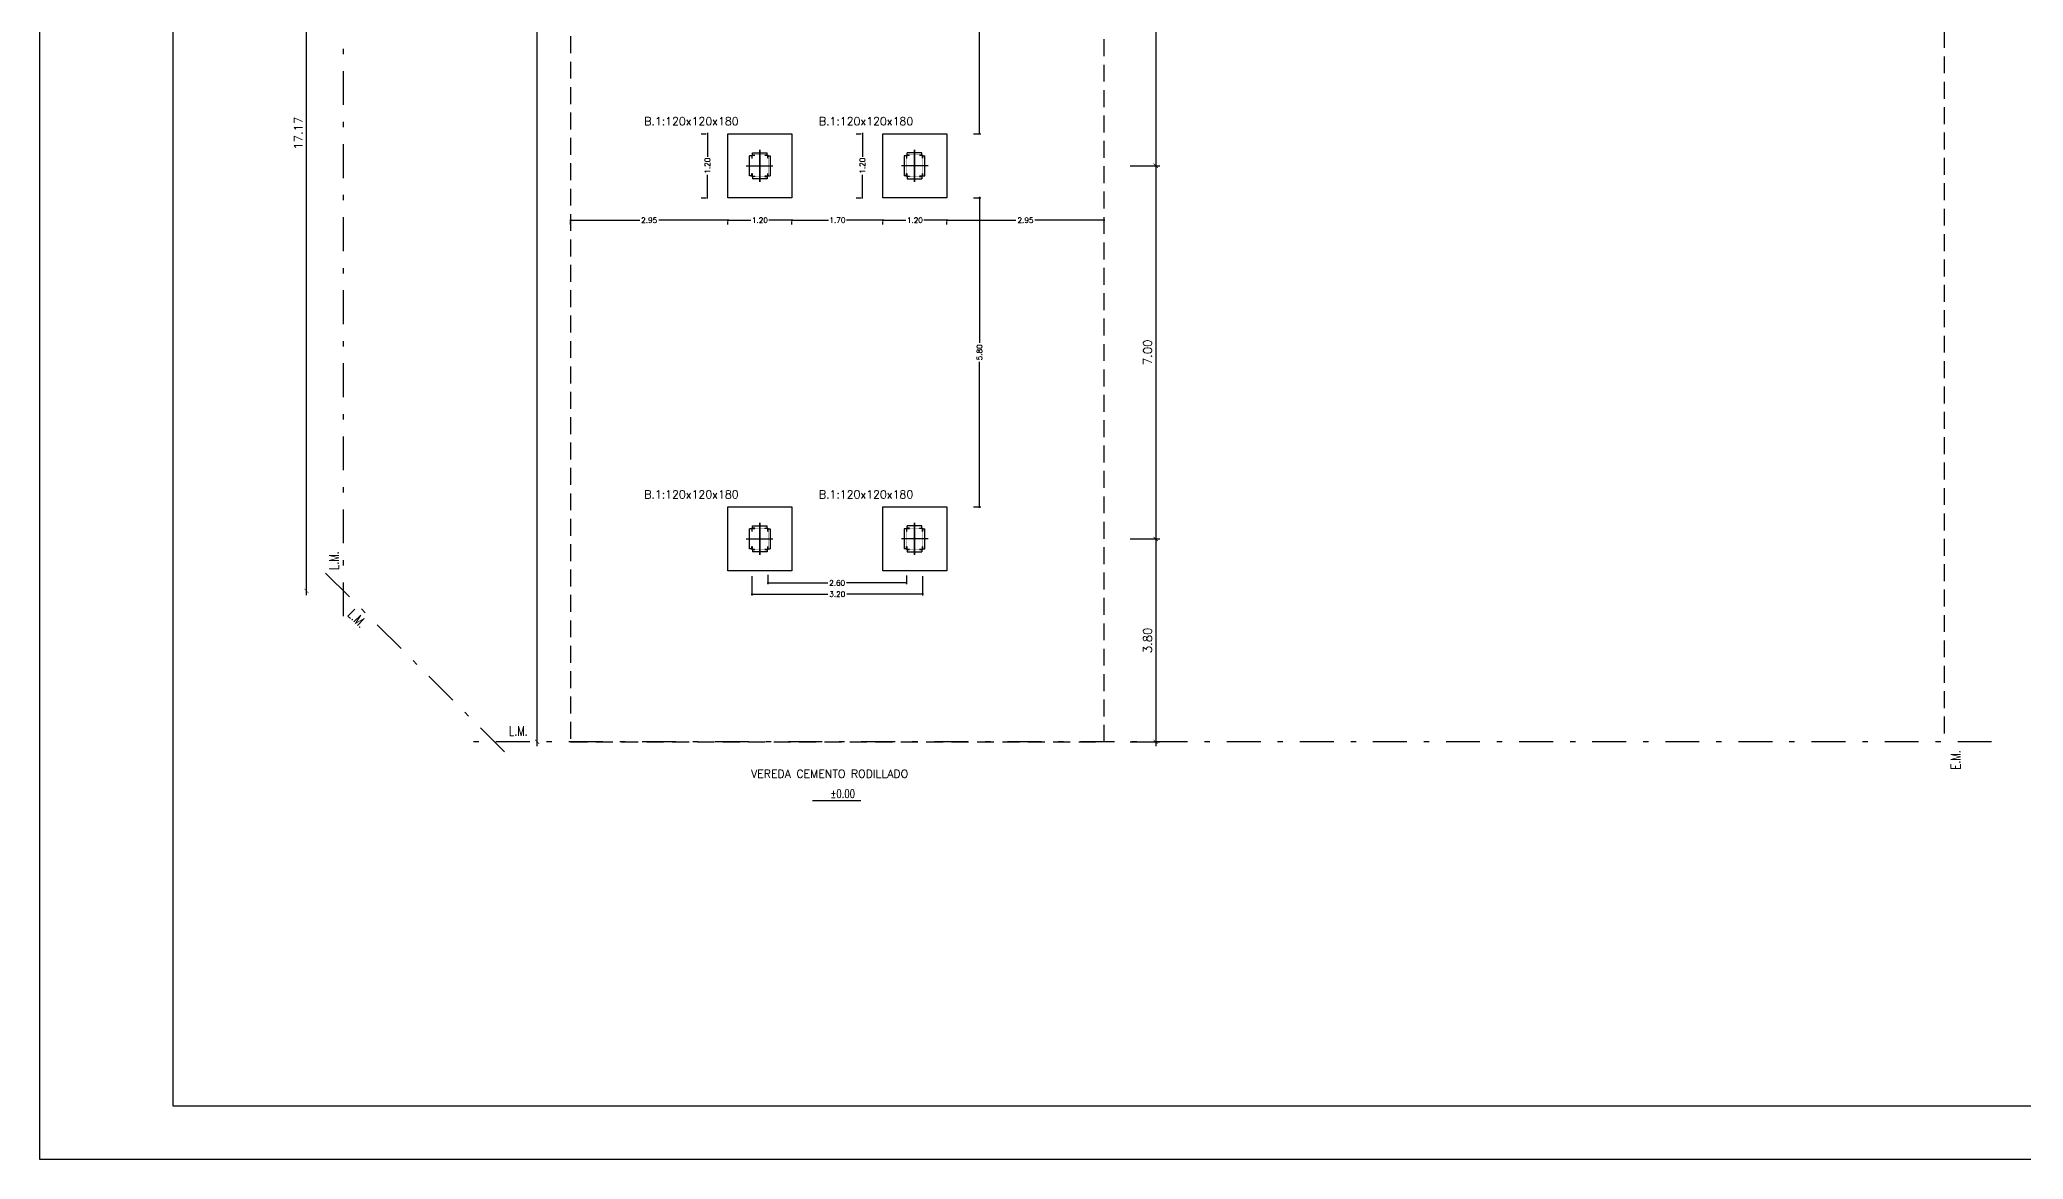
# Model space of a CAD drawing. Header units: millimetres. Extents: x 15 to 74, y 2 to 179.
# Drawn here: x 14.59 to 51.77, y 136.54 to 157.54 of the extents above; entities that cross this region are included whole.
import ezdxf

# ---------------------------------------------------------------- set-up
doc = ezdxf.new("R2010")
doc.units = ezdxf.units.MM
for name, pattern in [('DASHDOT', [25.4, 12.7, -6.35, 0, -6.35]), ('DASHED2', [9.525, 6.35, -3.175]), ('HIDDEN', [0.375, 0.25, -0.125])]:
    doc.linetypes.add(name, pattern=pattern)
for name, color, linetype in [('00-COTAS', 1, 'Continuous'), ('00-EJES', 2, 'DASHDOT'), ('00-NIVELES', 3, 'Continuous'), ('00-PROYECCION', 2, 'HIDDEN'), ('00-REFE', 2, 'Continuous'), ('00-TEXTO', 4, 'Continuous'), ('Cordones', 4, 'Continuous'), ('Diagonales', 12, 'Continuous'), ('Ejes Column', 5, 'Continuous'), ('ZAP-NERV', 5, 'Continuous')]:
    doc.layers.add(name, color=color, linetype=linetype)
doc.styles.add('COTAS', font='simplex.shx')
doc.styles.add('ROMANS', font='romans')
doc.dimstyles.new('cotas-100', dxfattribs={"dimscale": 0.8, "dimtxt": 0.2, "dimasz": 0.1, "dimexe": 0.1, "dimexo": 0.05, "dimgap": 0.09, "dimtad": 1, "dimzin": 0, "dimdsep": 46, "dimtxsty": 'COTAS', "dimblk": 'ARCHTICK', "dimblk1": 'ARCHTICK', "dimblk2": 'ARCHTICK', "dimsah": 1, "dimcen": 0.09, "dimdle": 0.1, "dimse1": 1, "dimclrd": 1, "dimclre": 1, "dimclrt": 2, "dimadec": 0, "dimazin": 0, "dimtfac": 1, "dimtofl": 0, "dimtmove": 1, "dimatfit": 3, "dimldrblk": 'ARCHTICK', "dimfxl": 1, "dimtolj": 1, "dimtzin": 0, "dimarcsym": 0})
doc.dimstyles.new('COTAS01', dxfattribs={"dimscale": 0.5, "dimtxt": 0.2, "dimasz": 0.05, "dimexe": 0.05, "dimexo": 1, "dimgap": 0.05, "dimtad": 0, "dimzin": 0, "dimdsep": 46, "dimtxsty": 'COTAS', "dimblk1": 'ARCHTICK', "dimblk2": 'ARCHTICK', "dimsah": 1, "dimcen": 0.05, "dimdle": 0.03, "dimclrd": 1, "dimclre": 1, "dimclrt": 2, "dimadec": 0, "dimazin": 0, "dimtfac": 1, "dimtofl": 0, "dimtmove": 0, "dimatfit": 3, "dimldrblk": 'ARCHTICK', "dimfxl": 1, "dimtolj": 1, "dimtzin": 0, "dimarcsym": 0})

# ---------------------------------------------------------------- blocks, each defined once
blk = doc.blocks.new('_ARCHTICK')
at = {"color": 0, "linetype": 'ByBlock', "const_width": 0.15}
blk.add_lwpolyline([(-0.5, -0.5), (0.5, 0.5)], dxfattribs=at)
blk = doc.blocks.new('*D111')
at = {"layer": 'DEFPOINTS', "color": 0, "transparency": 16777216}
for p in [(34.536, 148.176), (34.536, 144.371), (35.504, 144.371)]:
    blk.add_point(p, dxfattribs=at)
at = {"layer": 'Diagonales', "color": 1, "lineweight": -2, "transparency": 16777216}
for p, q in [((35.024, 148.176), (35.584, 148.176)), ((35.504, 148.256), (35.504, 144.291)), ((35.024, 144.371), (35.584, 144.371))]:
    blk.add_line(p, q, dxfattribs=at)
at = {"layer": 'Diagonales', "color": 1, "lineweight": -2, "transparency": 16777216, "xscale": 0.08000000000000002, "yscale": 0.08000000000000002, "zscale": 0.08000000000000002}
for p, rotation in [((35.504, 148.176), 90), ((35.504, 144.371), 270)]:
    blk.add_blockref('_ARCHTICK', p, dxfattribs=dict(at, rotation=rotation))
at = {"layer": 'Diagonales', "color": 2, "transparency": 16777216, "insert": (35.352, 146.274), "char_height": 0.16, "attachment_point": 5, "rotation": 90, "style": 'COTAS'}
blk.add_mtext('\\A1;3.80', dxfattribs=at)
blk = doc.blocks.new('*D112')
at = {"color": 1, "lineweight": -2, "transparency": 16777216}
for p, q in [((24.496, 174.371), (23.832, 174.371)), ((23.912, 144.291), (23.912, 174.451))]:
    blk.add_line(p, q, dxfattribs=at)
at = {"layer": 'DEFPOINTS', "color": 0, "transparency": 16777216}
for p in [(23.912, 174.371), (24.536, 174.371), (26.536, 144.371)]:
    blk.add_point(p, dxfattribs=at)
at = {"color": 1, "lineweight": -2, "transparency": 16777216, "xscale": 0.08000000000000002, "yscale": 0.08000000000000002, "zscale": 0.08000000000000002}
for p, rotation in [((23.912, 174.371), 90), ((23.912, 144.371), 270)]:
    blk.add_blockref('_ARCHTICK', p, dxfattribs=dict(at, rotation=rotation))
at = {"color": 2, "transparency": 16777216, "insert": (23.76, 159.371), "char_height": 0.16, "attachment_point": 5, "rotation": 90, "style": 'COTAS'}
blk.add_mtext('\\A1;30.00', dxfattribs=at)
blk = doc.blocks.new('_Dot')
at = {"color": 0, "linetype": 'ByBlock', "lineweight": -2}
blk.add_line((-0.5, 0), (-1, 0), dxfattribs=at)
at = {"color": 0, "linetype": 'ByBlock', "const_width": 0.5}
blk.add_lwpolyline([(-0.25, 0, 1), (0.25, 0, 1)], format="xyb", close=True, dxfattribs=at)
blk = doc.blocks.new('DOT')
at = {"layer": 'ZAP-NERV', "color": 0, "linetype": 'ByBlock'}
blk.add_line((-0.5, 0), (-1, 0), dxfattribs=at)
at = {"layer": 'ZAP-NERV', "color": 0, "linetype": 'ByBlock', "const_width": 0.5}
blk.add_lwpolyline([(-0.25, 0, 1), (0.25, 0, 1)], format="xyb", close=True, dxfattribs=at)
blk = doc.blocks.new('*D121')
at = {"layer": 'DEFPOINTS', "color": 0, "transparency": 16777216}
for p in [(27.936, 147.976), (31.136, 147.976), (31.136, 147.142)]:
    blk.add_point(p, dxfattribs=at)
at = {"layer": 'Diagonales', "color": 1, "lineweight": -2, "transparency": 16777216}
for p, q in [((27.936, 147.476), (27.936, 147.117)), ((31.136, 147.476), (31.136, 147.117)), ((27.921, 147.142), (29.359, 147.142)), ((31.151, 147.142), (29.714, 147.142))]:
    blk.add_line(p, q, dxfattribs=at)
at = {"layer": 'Diagonales', "color": 1, "lineweight": -2, "transparency": 16777216, "xscale": 0.025, "yscale": 0.025, "zscale": 0.025, "rotation": 180}
blk.add_blockref('_ARCHTICK', (27.936, 147.142), dxfattribs=at)
at = {"layer": 'Diagonales', "color": 1, "lineweight": -2, "transparency": 16777216, "xscale": 0.025, "yscale": 0.025, "zscale": 0.025}
blk.add_blockref('_ARCHTICK', (31.136, 147.142), dxfattribs=at)
at = {"layer": 'Diagonales', "color": 2, "transparency": 16777216, "insert": (29.536, 147.142), "char_height": 0.1, "attachment_point": 5, "style": 'COTAS'}
blk.add_mtext('\\A1;3.20', dxfattribs=at)
blk = doc.blocks.new('*D113')
at = {"layer": '00-COTAS', "color": 1, "lineweight": -2, "transparency": 16777216}
for p, q in [((20.242, 164.371), (19.508, 164.371)), ((19.588, 147.121), (19.588, 164.451))]:
    blk.add_line(p, q, dxfattribs=at)
at = {"layer": 'DEFPOINTS', "color": 0, "transparency": 16777216}
for p in [(19.588, 164.371), (20.282, 164.371), (20.282, 147.201)]:
    blk.add_point(p, dxfattribs=at)
at = {"layer": '00-COTAS', "color": 1, "lineweight": -2, "transparency": 16777216, "xscale": 0.08000000000000002, "yscale": 0.08000000000000002, "zscale": 0.08000000000000002}
for p, rotation in [((19.588, 164.371), 90), ((19.588, 147.201), 270)]:
    blk.add_blockref('_ARCHTICK', p, dxfattribs=dict(at, rotation=rotation))
at = {"layer": '00-COTAS', "color": 2, "transparency": 16777216, "insert": (19.436, 155.786), "char_height": 0.16, "attachment_point": 5, "rotation": 90, "style": 'COTAS'}
blk.add_mtext('\\A1;17.17', dxfattribs=at)
blk = doc.blocks.new('*D114')
at = {"layer": 'DEFPOINTS', "color": 0, "transparency": 16777216}
for p in [(34.536, 155.176), (34.536, 148.176), (35.504, 148.176)]:
    blk.add_point(p, dxfattribs=at)
at = {"layer": 'Diagonales', "color": 1, "lineweight": -2, "transparency": 16777216}
for p, q in [((35.024, 155.176), (35.584, 155.176)), ((35.504, 155.256), (35.504, 148.096)), ((35.024, 148.176), (35.584, 148.176))]:
    blk.add_line(p, q, dxfattribs=at)
at = {"layer": 'Diagonales', "color": 1, "lineweight": -2, "transparency": 16777216, "xscale": 0.08000000000000002, "yscale": 0.08000000000000002, "zscale": 0.08000000000000002}
for p, rotation in [((35.504, 155.176), 90), ((35.504, 148.176), 270)]:
    blk.add_blockref('_ARCHTICK', p, dxfattribs=dict(at, rotation=rotation))
at = {"layer": 'Diagonales', "color": 2, "transparency": 16777216, "insert": (35.352, 151.676), "char_height": 0.16, "attachment_point": 5, "rotation": 90, "style": 'COTAS'}
blk.add_mtext('\\A1;7.00', dxfattribs=at)
blk = doc.blocks.new('*D115')
at = {"layer": 'DEFPOINTS', "color": 0, "transparency": 16777216}
for p in [(34.536, 162.176), (34.536, 155.176), (35.504, 155.176)]:
    blk.add_point(p, dxfattribs=at)
at = {"layer": 'Diagonales', "color": 1, "lineweight": -2, "transparency": 16777216}
for p, q in [((35.024, 162.176), (35.584, 162.176)), ((35.504, 162.256), (35.504, 155.096)), ((35.024, 155.176), (35.584, 155.176))]:
    blk.add_line(p, q, dxfattribs=at)
at = {"layer": 'Diagonales', "color": 1, "lineweight": -2, "transparency": 16777216, "xscale": 0.08000000000000002, "yscale": 0.08000000000000002, "zscale": 0.08000000000000002}
for p, rotation in [((35.504, 162.176), 90), ((35.504, 155.176), 270)]:
    blk.add_blockref('_ARCHTICK', p, dxfattribs=dict(at, rotation=rotation))
at = {"layer": 'Diagonales', "color": 2, "transparency": 16777216, "insert": (35.352, 158.676), "char_height": 0.16, "attachment_point": 5, "rotation": 90, "style": 'COTAS'}
blk.add_mtext('\\A1;7.00', dxfattribs=at)
blk = doc.blocks.new('*D124')
at = {"layer": 'DEFPOINTS', "color": 0, "transparency": 16777216}
for p in [(27.486, 154.576), (28.686, 154.576), (28.686, 154.154)]:
    blk.add_point(p, dxfattribs=at)
at = {"layer": 'Diagonales', "color": 1, "lineweight": -2, "transparency": 16777216}
for p, q in [((27.471, 154.154), (27.919, 154.154)), ((27.486, 154.076), (27.486, 154.129)), ((28.701, 154.154), (28.254, 154.154)), ((28.686, 154.076), (28.686, 154.129))]:
    blk.add_line(p, q, dxfattribs=at)
at = {"layer": 'Diagonales', "color": 1, "lineweight": -2, "transparency": 16777216, "xscale": 0.025, "yscale": 0.025, "zscale": 0.025, "rotation": 180}
blk.add_blockref('_ARCHTICK', (27.486, 154.154), dxfattribs=at)
at = {"layer": 'Diagonales', "color": 1, "lineweight": -2, "transparency": 16777216, "xscale": 0.025, "yscale": 0.025, "zscale": 0.025}
blk.add_blockref('_ARCHTICK', (28.686, 154.154), dxfattribs=at)
at = {"layer": 'Diagonales', "color": 2, "transparency": 16777216, "insert": (28.086, 154.154), "char_height": 0.1, "attachment_point": 5, "style": 'COTAS'}
blk.add_mtext('\\A1;1.20', dxfattribs=at)
blk = doc.blocks.new('*D125')
at = {"layer": 'DEFPOINTS', "color": 0, "transparency": 16777216}
for p in [(27.486, 155.776), (27.102, 154.576), (27.486, 154.576)]:
    blk.add_point(p, dxfattribs=at)
at = {"layer": 'Diagonales', "color": 1, "lineweight": -2, "transparency": 16777216}
for p, q in [((26.986, 155.776), (27.077, 155.776)), ((27.102, 155.791), (27.102, 155.344)), ((27.102, 154.561), (27.102, 155.008)), ((26.986, 154.576), (27.077, 154.576))]:
    blk.add_line(p, q, dxfattribs=at)
at = {"layer": 'Diagonales', "color": 1, "lineweight": -2, "transparency": 16777216, "xscale": 0.025, "yscale": 0.025, "zscale": 0.025}
for p, rotation in [((27.102, 155.776), 90), ((27.102, 154.576), 270)]:
    blk.add_blockref('_ARCHTICK', p, dxfattribs=dict(at, rotation=rotation))
at = {"layer": 'Diagonales', "color": 2, "transparency": 16777216, "insert": (27.102, 155.176), "char_height": 0.1, "attachment_point": 5, "rotation": 90, "style": 'COTAS'}
blk.add_mtext('\\A1;1.20', dxfattribs=at)
blk = doc.blocks.new('*D126')
at = {"layer": 'DEFPOINTS', "color": 0, "transparency": 16777216}
for p in [(30.391, 154.576), (31.591, 154.576), (31.591, 154.154)]:
    blk.add_point(p, dxfattribs=at)
at = {"layer": 'Diagonales', "color": 1, "lineweight": -2, "transparency": 16777216}
for p, q in [((30.376, 154.154), (30.823, 154.154)), ((30.391, 154.076), (30.391, 154.129)), ((31.606, 154.154), (31.159, 154.154)), ((31.591, 154.076), (31.591, 154.129))]:
    blk.add_line(p, q, dxfattribs=at)
at = {"layer": 'Diagonales', "color": 1, "lineweight": -2, "transparency": 16777216, "xscale": 0.025, "yscale": 0.025, "zscale": 0.025, "rotation": 180}
blk.add_blockref('_ARCHTICK', (30.391, 154.154), dxfattribs=at)
at = {"layer": 'Diagonales', "color": 1, "lineweight": -2, "transparency": 16777216, "xscale": 0.025, "yscale": 0.025, "zscale": 0.025}
blk.add_blockref('_ARCHTICK', (31.591, 154.154), dxfattribs=at)
at = {"layer": 'Diagonales', "color": 2, "transparency": 16777216, "insert": (30.991, 154.154), "char_height": 0.1, "attachment_point": 5, "style": 'COTAS'}
blk.add_mtext('\\A1;1.20', dxfattribs=at)
blk = doc.blocks.new('*D127')
at = {"layer": 'DEFPOINTS', "color": 0, "transparency": 16777216}
for p in [(30.391, 155.776), (30.007, 154.576), (30.391, 154.576)]:
    blk.add_point(p, dxfattribs=at)
at = {"layer": 'Diagonales', "color": 1, "lineweight": -2, "transparency": 16777216}
for p, q in [((29.891, 155.776), (29.982, 155.776)), ((30.007, 155.791), (30.007, 155.344)), ((30.007, 154.561), (30.007, 155.008)), ((29.891, 154.576), (29.982, 154.576))]:
    blk.add_line(p, q, dxfattribs=at)
at = {"layer": 'Diagonales', "color": 1, "lineweight": -2, "transparency": 16777216, "xscale": 0.025, "yscale": 0.025, "zscale": 0.025}
for p, rotation in [((30.007, 155.776), 90), ((30.007, 154.576), 270)]:
    blk.add_blockref('_ARCHTICK', p, dxfattribs=dict(at, rotation=rotation))
at = {"layer": 'Diagonales', "color": 2, "transparency": 16777216, "insert": (30.007, 155.176), "char_height": 0.1, "attachment_point": 5, "rotation": 90, "style": 'COTAS'}
blk.add_mtext('\\A1;1.20', dxfattribs=at)
blk = doc.blocks.new('*D143')
at = {"layer": 'DEFPOINTS', "color": 0, "transparency": 16777216}
for p in [(24.536, 154.576), (27.486, 154.576), (24.536, 154.154)]:
    blk.add_point(p, dxfattribs=at)
at = {"layer": 'Diagonales', "color": 1, "lineweight": -2, "transparency": 16777216}
for p, q in [((24.521, 154.154), (25.834, 154.154)), ((24.536, 154.076), (24.536, 154.129)), ((27.501, 154.154), (26.189, 154.154)), ((27.486, 154.076), (27.486, 154.129))]:
    blk.add_line(p, q, dxfattribs=at)
at = {"layer": 'Diagonales', "color": 1, "lineweight": -2, "transparency": 16777216, "xscale": 0.025, "yscale": 0.025, "zscale": 0.025, "rotation": 180}
blk.add_blockref('_ARCHTICK', (24.536, 154.154), dxfattribs=at)
at = {"layer": 'Diagonales', "color": 1, "lineweight": -2, "transparency": 16777216, "xscale": 0.025, "yscale": 0.025, "zscale": 0.025}
blk.add_blockref('_ARCHTICK', (27.486, 154.154), dxfattribs=at)
at = {"layer": 'Diagonales', "color": 2, "transparency": 16777216, "insert": (26.011, 154.154), "char_height": 0.1, "attachment_point": 5, "style": 'COTAS'}
blk.add_mtext('\\A1;2.95', dxfattribs=at)
blk = doc.blocks.new('*D142')
at = {"layer": 'DEFPOINTS', "color": 0, "transparency": 16777216}
for p in [(28.686, 154.576), (30.391, 154.576), (30.391, 154.154)]:
    blk.add_point(p, dxfattribs=at)
at = {"layer": 'Diagonales', "color": 1, "lineweight": -2, "transparency": 16777216}
for p, q in [((28.671, 154.154), (29.371, 154.154)), ((28.686, 154.076), (28.686, 154.129)), ((30.406, 154.154), (29.707, 154.154)), ((30.391, 154.076), (30.391, 154.129))]:
    blk.add_line(p, q, dxfattribs=at)
at = {"layer": 'Diagonales', "color": 1, "lineweight": -2, "transparency": 16777216, "xscale": 0.025, "yscale": 0.025, "zscale": 0.025, "rotation": 180}
blk.add_blockref('_ARCHTICK', (28.686, 154.154), dxfattribs=at)
at = {"layer": 'Diagonales', "color": 1, "lineweight": -2, "transparency": 16777216, "xscale": 0.025, "yscale": 0.025, "zscale": 0.025}
blk.add_blockref('_ARCHTICK', (30.391, 154.154), dxfattribs=at)
at = {"layer": 'Diagonales', "color": 2, "transparency": 16777216, "insert": (29.539, 154.154), "char_height": 0.1, "attachment_point": 5, "style": 'COTAS'}
blk.add_mtext('\\A1;1.70', dxfattribs=at)
blk = doc.blocks.new('*D144')
at = {"layer": 'DEFPOINTS', "color": 0, "transparency": 16777216}
for p in [(31.591, 154.576), (34.536, 154.576), (34.536, 154.154)]:
    blk.add_point(p, dxfattribs=at)
at = {"layer": 'Diagonales', "color": 1, "lineweight": -2, "transparency": 16777216}
for p, q in [((31.576, 154.154), (32.886, 154.154)), ((31.591, 154.076), (31.591, 154.129)), ((34.551, 154.154), (33.241, 154.154)), ((34.536, 154.076), (34.536, 154.129))]:
    blk.add_line(p, q, dxfattribs=at)
at = {"layer": 'Diagonales', "color": 1, "lineweight": -2, "transparency": 16777216, "xscale": 0.025, "yscale": 0.025, "zscale": 0.025, "rotation": 180}
blk.add_blockref('_ARCHTICK', (31.591, 154.154), dxfattribs=at)
at = {"layer": 'Diagonales', "color": 1, "lineweight": -2, "transparency": 16777216, "xscale": 0.025, "yscale": 0.025, "zscale": 0.025}
blk.add_blockref('_ARCHTICK', (34.536, 154.154), dxfattribs=at)
at = {"layer": 'Diagonales', "color": 2, "transparency": 16777216, "insert": (33.064, 154.154), "char_height": 0.1, "attachment_point": 5, "style": 'COTAS'}
blk.add_mtext('\\A1;2.95', dxfattribs=at)
blk = doc.blocks.new('*D145')
at = {"layer": 'DEFPOINTS', "color": 0, "transparency": 16777216}
for p in [(28.236, 148.004), (30.833, 147.989), (30.833, 147.351)]:
    blk.add_point(p, dxfattribs=at)
at = {"layer": 'Diagonales', "color": 1, "lineweight": -2, "transparency": 16777216}
for p, q in [((28.221, 147.351), (29.357, 147.351)), ((28.236, 147.504), (28.236, 147.326)), ((30.848, 147.351), (29.712, 147.351)), ((30.833, 147.489), (30.833, 147.326))]:
    blk.add_line(p, q, dxfattribs=at)
at = {"layer": 'Diagonales', "color": 1, "lineweight": -2, "transparency": 16777216, "xscale": 0.025, "yscale": 0.025, "zscale": 0.025, "rotation": 180}
blk.add_blockref('_ARCHTICK', (28.236, 147.351), dxfattribs=at)
at = {"layer": 'Diagonales', "color": 1, "lineweight": -2, "transparency": 16777216, "xscale": 0.025, "yscale": 0.025, "zscale": 0.025}
blk.add_blockref('_ARCHTICK', (30.833, 147.351), dxfattribs=at)
at = {"layer": 'Diagonales', "color": 2, "transparency": 16777216, "insert": (29.535, 147.351), "char_height": 0.1, "attachment_point": 5, "style": 'COTAS'}
blk.add_mtext('\\A1;2.60', dxfattribs=at)
blk = doc.blocks.new('*D146')
at = {"layer": 'DEFPOINTS', "color": 0, "transparency": 16777216}
for p in [(31.591, 154.576), (32.202, 154.576), (31.591, 148.776)]:
    blk.add_point(p, dxfattribs=at)
at = {"layer": 'Diagonales', "color": 1, "lineweight": -2, "transparency": 16777216}
for p, q in [((32.091, 154.576), (32.227, 154.576)), ((32.202, 154.591), (32.202, 151.853)), ((32.202, 148.761), (32.202, 151.499)), ((32.091, 148.776), (32.227, 148.776))]:
    blk.add_line(p, q, dxfattribs=at)
at = {"layer": 'Diagonales', "color": 1, "lineweight": -2, "transparency": 16777216, "xscale": 0.025, "yscale": 0.025, "zscale": 0.025}
for p, rotation in [((32.202, 154.576), 90), ((32.202, 148.776), 270)]:
    blk.add_blockref('_ARCHTICK', p, dxfattribs=dict(at, rotation=rotation))
at = {"layer": 'Diagonales', "color": 2, "transparency": 16777216, "insert": (32.202, 151.676), "char_height": 0.1, "attachment_point": 5, "rotation": 90, "style": 'COTAS'}
blk.add_mtext('\\A1;5.80', dxfattribs=at)
blk = doc.blocks.new('*D147')
at = {"layer": 'DEFPOINTS', "color": 0, "transparency": 16777216}
for p in [(31.591, 161.576), (32.202, 161.576), (31.591, 155.776)]:
    blk.add_point(p, dxfattribs=at)
at = {"layer": 'Diagonales', "color": 1, "lineweight": -2, "transparency": 16777216}
for p, q in [((32.091, 161.576), (32.227, 161.576)), ((32.202, 161.591), (32.202, 158.853)), ((32.202, 155.761), (32.202, 158.499)), ((32.091, 155.776), (32.227, 155.776))]:
    blk.add_line(p, q, dxfattribs=at)
at = {"layer": 'Diagonales', "color": 1, "lineweight": -2, "transparency": 16777216, "xscale": 0.025, "yscale": 0.025, "zscale": 0.025}
for p, rotation in [((32.202, 161.576), 90), ((32.202, 155.776), 270)]:
    blk.add_blockref('_ARCHTICK', p, dxfattribs=dict(at, rotation=rotation))
at = {"layer": 'Diagonales', "color": 2, "transparency": 16777216, "insert": (32.202, 158.676), "char_height": 0.1, "attachment_point": 5, "rotation": 90, "style": 'COTAS'}
blk.add_mtext('\\A1;5.80', dxfattribs=at)

msp = doc.modelspace()

# ---------------------------------------------------------------- linework, layer by layer
at = {"color": 1}
msp.add_lwpolyline([(73.988, 178.541), (73.988, 136.541), (14.588, 136.541), (14.588, 178.541)], close=True, dxfattribs=at)
at = {"color": 7}
msp.add_lwpolyline([(17.088, 177.541), (72.988, 177.541), (72.988, 137.541), (17.088, 137.541)], close=True, dxfattribs=at)
at = {"layer": '00-EJES', "linetype": 'DASHDOT', "ltscale": 0.05}
msp.add_line((51.172, 144.371), (22.636, 144.371), dxfattribs=at)
for points in [[(20.282, 146.725), (20.282, 165.644)], [(19.945, 147.537), (23.448, 144.035)]]:
    msp.add_lwpolyline(points, dxfattribs=at)
at = {"layer": '00-NIVELES', "linetype": 'ByBlock'}
msp.add_line((29.073, 143.271), (29.979, 143.271), dxfattribs=at)
at = {"layer": '00-PROYECCION', "color": 8, "linetype": 'DASHED2', "ltscale": 0.05}
for p, q in [((24.536, 174.272), (24.536, 144.371)), ((34.536, 144.371), (34.536, 174.272)), ((24.536, 144.371), (34.536, 144.371))]:
    msp.add_line(p, q, dxfattribs=at)
at = {"layer": '00-PROYECCION', "color": 4, "linetype": 'DASHED2', "ltscale": 0.05}
msp.add_line((50.282, 164.371), (50.282, 144.371), dxfattribs=at)
at = {"layer": 'Cordones'}
for points in [[(27.936, 155.319), (27.937, 155.319, 0.414214), (27.941, 155.323), (27.941, 155.363, -0.414214), (27.949, 155.371), (27.99, 155.371, 0.414214), (27.994, 155.375), (27.994, 155.376), (27.936, 155.376)], [(27.936, 155.033), (27.937, 155.033, -0.414214), (27.941, 155.029), (27.941, 154.989, 0.414214), (27.949, 154.981), (27.99, 154.981, -0.414214), (27.994, 154.977), (27.994, 154.976), (27.936, 154.976)], [(28.236, 155.319), (28.236, 155.319, -0.414214), (28.232, 155.323), (28.232, 155.363, 0.414214), (28.224, 155.371), (28.183, 155.371, -0.414214), (28.179, 155.375), (28.179, 155.376), (28.236, 155.376)], [(28.236, 155.033), (28.236, 155.033, 0.414214), (28.232, 155.029), (28.232, 154.989, -0.414214), (28.224, 154.981), (28.183, 154.981, 0.414214), (28.179, 154.977), (28.179, 154.976), (28.236, 154.976)], [(30.836, 155.319), (30.837, 155.319, 0.414214), (30.841, 155.323), (30.841, 155.363, -0.414214), (30.849, 155.371), (30.889, 155.371, 0.414214), (30.893, 155.375), (30.893, 155.376), (30.836, 155.376)], [(30.836, 155.033), (30.837, 155.033, -0.414214), (30.841, 155.029), (30.841, 154.989, 0.414214), (30.849, 154.981), (30.889, 154.981, -0.414214), (30.893, 154.977), (30.893, 154.976), (30.836, 154.976)], [(31.136, 155.319), (31.135, 155.319, -0.414214), (31.131, 155.323), (31.131, 155.363, 0.414214), (31.123, 155.371), (31.083, 155.371, -0.414214), (31.079, 155.375), (31.079, 155.376), (31.136, 155.376)], [(31.136, 155.033), (31.135, 155.033, 0.414214), (31.131, 155.029), (31.131, 154.989, -0.414214), (31.123, 154.981), (31.083, 154.981, 0.414214), (31.079, 154.977), (31.079, 154.976), (31.136, 154.976)], [(27.936, 148.319), (27.937, 148.319, 0.414214), (27.941, 148.323), (27.941, 148.363, -0.414214), (27.949, 148.371), (27.99, 148.371, 0.414214), (27.994, 148.375), (27.994, 148.376), (27.936, 148.376)], [(28.236, 148.319), (28.236, 148.319, -0.414214), (28.232, 148.323), (28.232, 148.363, 0.414214), (28.224, 148.371), (28.183, 148.371, -0.414214), (28.179, 148.375), (28.179, 148.376), (28.236, 148.376)], [(30.836, 148.319), (30.837, 148.319, 0.414214), (30.841, 148.323), (30.841, 148.363, -0.414214), (30.849, 148.371), (30.889, 148.371, 0.414214), (30.893, 148.375), (30.893, 148.376), (30.836, 148.376)], [(31.136, 148.319), (31.135, 148.319, -0.414214), (31.131, 148.323), (31.131, 148.363, 0.414214), (31.123, 148.371), (31.083, 148.371, -0.414214), (31.079, 148.375), (31.079, 148.376), (31.136, 148.376)], [(27.936, 148.033), (27.937, 148.033, -0.414214), (27.941, 148.029), (27.941, 147.989, 0.414214), (27.949, 147.981), (27.99, 147.981, -0.414214), (27.994, 147.977), (27.994, 147.976), (27.936, 147.976)], [(28.236, 148.033), (28.236, 148.033, 0.414214), (28.232, 148.029), (28.232, 147.989, -0.414214), (28.224, 147.981), (28.183, 147.981, 0.414214), (28.179, 147.977), (28.179, 147.976), (28.236, 147.976)], [(30.836, 148.033), (30.837, 148.033, -0.414214), (30.841, 148.029), (30.841, 147.989, 0.414214), (30.849, 147.981), (30.889, 147.981, -0.414214), (30.893, 147.977), (30.893, 147.976), (30.836, 147.976)], [(31.136, 148.033), (31.135, 148.033, 0.414214), (31.131, 148.029), (31.131, 147.989, -0.414214), (31.123, 147.981), (31.083, 147.981, 0.414214), (31.079, 147.977), (31.079, 147.976), (31.136, 147.976)]]:
    msp.add_lwpolyline(points, format="xyb", close=True, dxfattribs=at)
at = {"layer": 'Diagonales'}
for p, q in [((27.949, 155.376), (27.949, 155.42)), ((28.086, 154.876), (28.086, 155.476)), ((28.224, 155.376), (28.224, 155.42)), ((30.849, 155.376), (30.849, 155.42)), ((30.986, 154.876), (30.986, 155.476)), ((31.123, 155.376), (31.123, 155.42)), ((27.936, 155.363), (27.892, 155.363)), ((28.236, 155.363), (28.28, 155.363)), ((30.836, 155.363), (30.792, 155.363)), ((31.136, 155.363), (31.18, 155.363)), ((27.936, 154.989), (27.892, 154.989)), ((27.949, 154.976), (27.949, 154.932)), ((28.224, 154.976), (28.224, 154.932)), ((28.236, 154.989), (28.28, 154.989)), ((30.836, 154.989), (30.792, 154.989)), ((30.849, 154.976), (30.849, 154.932)), ((31.123, 154.976), (31.123, 154.932)), ((31.136, 154.989), (31.18, 154.989)), ((27.936, 148.363), (27.892, 148.363)), ((27.949, 148.376), (27.949, 148.42)), ((28.086, 147.876), (28.086, 148.476)), ((28.224, 148.376), (28.224, 148.42)), ((28.236, 148.363), (28.28, 148.363)), ((30.836, 148.363), (30.792, 148.363)), ((30.849, 148.376), (30.849, 148.42)), ((30.986, 147.876), (30.986, 148.476)), ((31.123, 148.376), (31.123, 148.42)), ((31.136, 148.363), (31.18, 148.363)), ((27.936, 147.989), (27.892, 147.989)), ((27.949, 147.976), (27.949, 147.932)), ((28.224, 147.976), (28.224, 147.932)), ((28.236, 147.989), (28.28, 147.989)), ((30.836, 147.989), (30.792, 147.989)), ((30.849, 147.976), (30.849, 147.932)), ((31.123, 147.976), (31.123, 147.932)), ((31.136, 147.989), (31.18, 147.989))]:
    msp.add_line(p, q, dxfattribs=at)
for points in [[(27.486, 155.776), (28.686, 155.776), (28.686, 154.576), (27.486, 154.576)], [(30.391, 155.776), (31.591, 155.776), (31.591, 154.576), (30.391, 154.576)], [(27.486, 148.776), (28.686, 148.776), (28.686, 147.576), (27.486, 147.576)], [(30.391, 148.776), (31.591, 148.776), (31.591, 147.576), (30.391, 147.576)]]:
    msp.add_lwpolyline(points, close=True, dxfattribs=at)
for points in [[(27.949, 155.42), (28.224, 155.42)], [(31.123, 155.42), (30.849, 155.42)], [(27.892, 154.989), (27.892, 155.363)], [(28.28, 155.363), (28.28, 154.989)], [(30.792, 155.363), (30.792, 154.989)], [(31.18, 154.989), (31.18, 155.363)], [(28.224, 154.932), (27.949, 154.932)], [(30.849, 154.932), (31.123, 154.932)], [(27.892, 147.989), (27.892, 148.363)], [(27.949, 148.42), (28.224, 148.42)], [(28.28, 148.363), (28.28, 147.989)], [(30.792, 148.363), (30.792, 147.989)], [(31.123, 148.42), (30.849, 148.42)], [(31.18, 147.989), (31.18, 148.363)], [(28.224, 147.932), (27.949, 147.932)], [(30.849, 147.932), (31.123, 147.932)]]:
    msp.add_lwpolyline(points, dxfattribs=at)
at = {"layer": 'Diagonales', "const_width": 0.0032}
for points in [[(27.933, 155.379), (28.24, 155.379), (28.24, 154.973), (27.933, 154.973)], [(31.139, 155.379), (30.833, 155.379), (30.833, 154.973), (31.139, 154.973)], [(27.933, 148.379), (28.24, 148.379), (28.24, 147.973), (27.933, 147.973)], [(31.139, 148.379), (30.833, 148.379), (30.833, 147.973), (31.139, 147.973)]]:
    msp.add_lwpolyline(points, close=True, dxfattribs=at)
at = {"layer": 'Ejes Column'}
for p, q in [((28.086, 155.476), (28.086, 154.876)), ((30.986, 155.476), (30.986, 154.876)), ((27.831, 155.176), (28.331, 155.176)), ((31.241, 155.176), (30.741, 155.176)), ((28.086, 148.476), (28.086, 147.876)), ((30.986, 148.476), (30.986, 147.876)), ((27.831, 148.176), (28.331, 148.176)), ((31.241, 148.176), (30.741, 148.176))]:
    msp.add_line(p, q, dxfattribs=at)

# ---------------------------------------------------------------- texts
at = {"layer": '00-NIVELES', "linetype": 'ByBlock', "style": 'ROMANS', "width": 0.75}
msp.add_text('%%P0.00', height=0.1555, dxfattribs=at).set_placement((29.41, 143.322))
at = {"layer": '00-REFE', "linetype": 'ByBlock', "style": 'ROMANS'}
for s, p in [('B.1:120x120x180', (25.919, 155.936)), ('B.1:120x120x180', (29.192, 155.936)), ('B.1:120x120x180', (25.919, 148.936)), ('B.1:120x120x180', (29.192, 148.936)), ('VEREDA CEMENTO RODILLADO', (27.921, 143.697))]:
    msp.add_text(s, height=0.15, dxfattribs=at).set_placement(p)
at = {"layer": '00-TEXTO', "style": 'ROMANS', "width": 0.75}
for s, rotation, p in [('L.M.', 90, (20.192, 147.594)), ('L.M.', 315, (20.35, 146.747)), ('E.M.', 90, (50.587, 143.851))]:
    msp.add_text(s, height=0.18, rotation=rotation, dxfattribs=at).set_placement(p)
msp.add_text('L.M.', height=0.18, dxfattribs=at).set_placement((23.384, 144.485))
msp.add_text('L.M.', height=0.18, dxfattribs=at).set_placement((23.384, 144.485))

# ---------------------------------------------------------------- dimensions: what is measured, and where the dimension line sits
dim = msp.add_linear_dim(base=(23.912, 174.371), p1=(26.536, 144.371), p2=(24.536, 174.371), angle=90, dimstyle='cotas-100', override={"dimblk": 'DOT', "dimfxl": 0.25})
dim.commit()
dim.dimension.update_dxf_attribs({"geometry": '*D112', "text_midpoint": (23.76, 159.371)})
at = {"layer": '00-COTAS'}
dim = msp.add_linear_dim(base=(19.588, 164.371), p1=(20.282, 147.201), p2=(20.282, 164.371), angle=90, dimstyle='cotas-100', override={"dimse1": 1}, dxfattribs=at)
dim.commit()
dim.dimension.update_dxf_attribs({"geometry": '*D113', "text_midpoint": (19.436, 155.786)})
at = {"layer": 'Diagonales'}
for base, p1, p2, picture, middle in [((35.504, 155.176), (34.536, 162.176), (34.536, 155.176), '*D115', (35.352, 158.676)), ((35.504, 148.176), (34.536, 155.176), (34.536, 148.176), '*D114', (35.352, 151.676)), ((35.5042, 144.3711), (34.5362, 148.1759), (34.5362, 144.3711), '*D111', (35.3522, 146.2735))]:
    dim = msp.add_linear_dim(base=base, p1=p1, p2=p2, angle=90, dimstyle='cotas-100', override={"dimse1": 0, "dimfxl": 0.6, "dimfxlon": 1}, dxfattribs=at)
    dim.commit()
    dim.dimension.update_dxf_attribs({"geometry": picture, "text_midpoint": middle})
for base, p1, p2, picture, middle in [((32.202, 161.576), (31.591, 155.776), (31.591, 161.576), '*D147', (32.202, 158.676)), ((27.102, 154.576), (27.486, 155.776), (27.486, 154.576), '*D125', (27.102, 155.176)), ((30.007, 154.576), (30.391, 155.776), (30.391, 154.576), '*D127', (30.007, 155.176)), ((32.202, 154.576), (31.591, 148.776), (31.591, 154.576), '*D146', (32.202, 151.676))]:
    dim = msp.add_linear_dim(base=base, p1=p1, p2=p2, angle=90, dimstyle='COTAS01', dxfattribs=at)
    dim.commit()
    dim.dimension.update_dxf_attribs({"geometry": picture, "text_midpoint": middle})
for base, p1, p2, picture, middle in [((24.536, 154.154), (27.486, 154.576), (24.536, 154.576), '*D143', (26.011, 154.154)), ((28.686, 154.154), (27.486, 154.576), (28.686, 154.576), '*D124', (28.086, 154.154)), ((30.3909, 154.1538), (28.6864, 154.5759), (30.3909, 154.5759), '*D142', (29.5387, 154.1538)), ((31.591, 154.154), (30.391, 154.576), (31.591, 154.576), '*D126', (30.991, 154.154)), ((34.5362, 154.1538), (31.5909, 154.5759), (34.5362, 154.5759), '*D144', (33.0636, 154.1538)), ((31.136, 147.142), (27.936, 147.976), (31.136, 147.976), '*D121', (29.536, 147.142)), ((30.833, 147.351), (28.236, 148.004), (30.833, 147.989), '*D145', (29.535, 147.351))]:
    dim = msp.add_linear_dim(base=base, p1=p1, p2=p2, dimstyle='COTAS01', dxfattribs=at)
    dim.commit()
    dim.dimension.update_dxf_attribs({"geometry": picture, "text_midpoint": middle})

doc.saveas('drawing.dxf')
